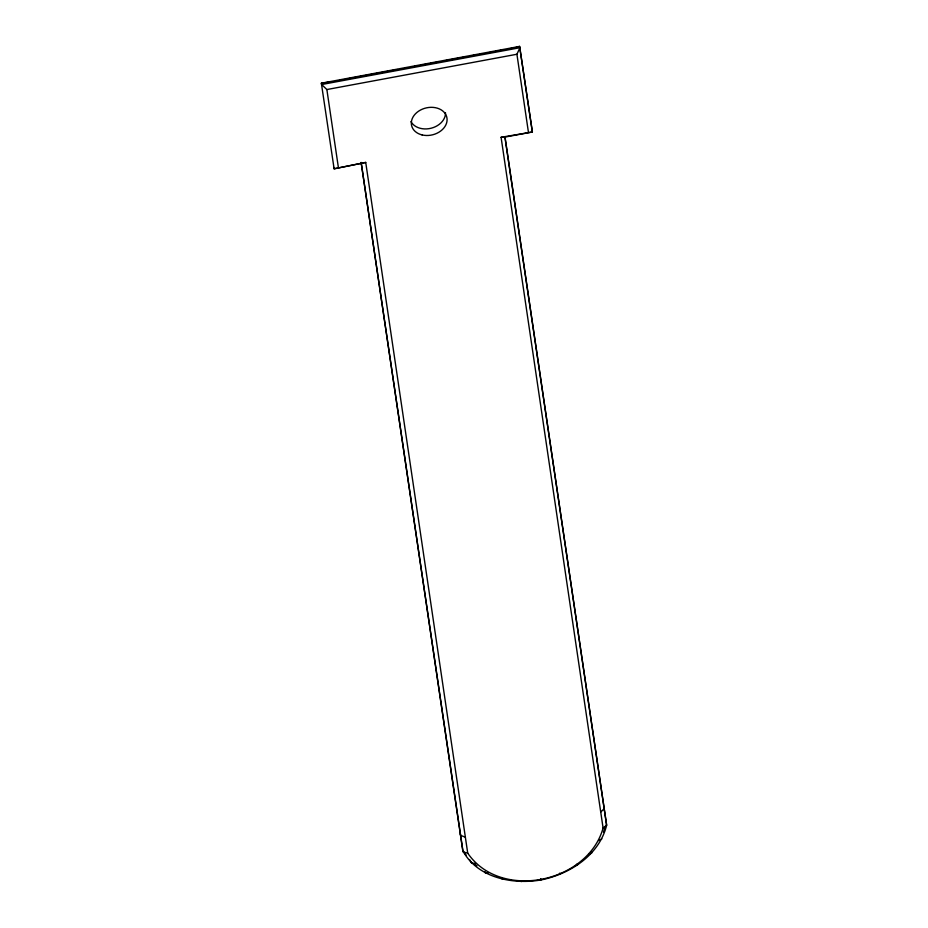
<?xml version="1.0" encoding="UTF-8"?>
<svg xmlns="http://www.w3.org/2000/svg" width="928" height="928" viewBox="0 0 928 928"><rect width="100%" height="100%" fill="white"/><g stroke="black" fill="none" stroke-linecap="round" stroke-linejoin="round"><path stroke-width="1.39" d="M541.128 879.396L540.966 879.964C512.662 884.825 477.247 877.865 462.77 850.628L361.143 162.412L463.084 851.939L467.724 853.168C500.563 901.262 587.888 882.795 603.084 828.031L501.085 137.286L532.37 131.996L519.61 46.4L321.355 83.218L334.115 168.803L365.725 162.423L467.724 853.168M603.432 832.138L605.845 825.328M540.653 878.654L540.966 879.964C569.838 874.072 599.175 855.326 606.645 825.282L505.029 137.066L501.085 137.286M528.426 132.217L516.919 54.253L519.924 47.711L321.668 84.529L321.355 83.218L332.386 81.676M600.718 812.07L604.198 808.682L603.884 807.383M603.084 828.031L606.645 825.282L504.925 137.193M598.63 840.582L601.82 838.9M521.211 881.6L522.464 880.939M589.013 854.027L591.635 853.11L591.322 851.8M515.342 47.699L519.61 46.4L532.37 131.996L505.029 137.066M365.725 162.423L334.115 168.803L333.802 167.492M504.507 878.654L502.222 879.176L501.909 877.865M339.474 80.353L342.316 79.831M345.146 79.309L362.175 76.142M365.006 75.62L372.093 74.298M374.935 73.776L377.777 73.242M380.608 72.72L387.695 71.398M390.537 70.876L397.625 69.565M404.724 68.243L407.554 67.721M414.642 66.398L417.484 65.876M420.326 65.343L427.414 64.032M430.244 63.498L437.343 62.188M444.431 60.865L447.273 60.343M450.103 59.821L467.12 56.654M469.962 56.132L477.05 54.81M479.892 54.288L482.722 53.754M489.822 52.444L492.652 51.91M495.494 51.388L502.582 50.077M509.669 48.755L512.511 48.233M321.668 84.529L326.865 89.54L516.919 54.253M575.58 865.464L577.425 865.221L577.112 863.91M488.511 872.691L485.286 872.865L484.973 871.554M475.542 863.446L471.563 863.086L469.556 859.537M559.248 874.118L560.141 874.373L559.828 873.062M465.357 837.207L460.636 835.351L460.311 834.04M474.684 864.212L476.969 865.847M462.77 850.628L466.158 855.082M326.865 89.54L338.384 167.504M445.51 112.764A18.096 13.827 -13.5 0 1 431.195 128.215A18.096 13.827 -13.5 0 1 410.988 121.591M422.066 134.92A18.096 13.827 -13.5 0 0 446.983 118.111A18.096 13.827 -13.5 0 0 418.563 111.198A18.096 13.827 -13.5 0 0 422.066 134.92"/></g></svg>
